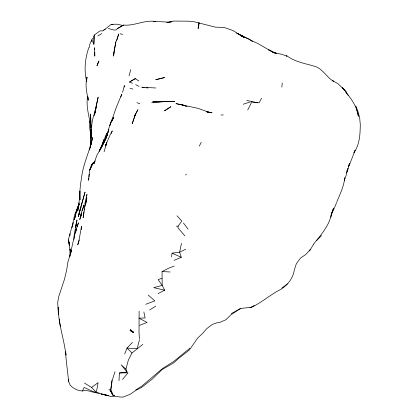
<?xml version="1.0" encoding="UTF-8"?>
<svg xmlns="http://www.w3.org/2000/svg" width="418" height="418" viewBox="0 0 418 418"><rect width="100%" height="100%" fill="white"/><g stroke="black" fill="none" stroke-linecap="round" stroke-linejoin="round"><path stroke-width="0.63" d="M94.802 52.203L94.781 56.122L94.515 47.704L94.687 49.622M158.088 293.619L164.682 290.186L162.189 285.374L162.043 271.543L169.039 268.042L174.275 266.052M92.279 40.415L93.867 44.318L94.045 36.826M139.11 311.159L139.022 332.806L139.455 338.857M74.012 239.373L74.148 234.895L77.001 220.014L75.663 227.606L76.416 222.637L76.175 225.208M127.02 371.999L121.115 364.768L125.922 369.12L127.02 371.999L119.417 372.997L118.984 380.704M86.949 79.117L87.033 76.969C84.896 84.734 86.761 92.629 88.266 100.247L88.151 97.039M90.941 140.934L90.722 125.713L90.946 127.584M93.867 44.318L94.316 35.049L99.876 30.969M99.144 393.082C93.371 393.38 88.423 389.336 82.419 390.976C77.717 390.825 73.526 388.588 70.25 385.307L68.641 381.415L68.761 379.643M88.637 179.886L89.604 170.1L93.538 162.189L89.604 170.1L92.023 164.06L91.093 166.155L91.678 164.854L90.654 168.459M90.377 147.465L90.889 141.498M79.002 202.772L77.691 211.194C80.037 200.52 79.289 189.458 81.432 178.747C82.811 164.379 89.682 151.515 92.634 137.532L90.298 146.875L90.649 145.443M281.847 87.137L282.228 83.046M91.568 41.382L91.709 39.94L93.413 37.745M88.574 180.513L88.825 178M88.945 176.741L89.196 174.228M113.931 52.569L113.56 56.075L114.192 50.484L115.927 41.591L114.427 50.165M87.665 96.187C85.638 106.872 89.64 117.416 90.946 127.939M86.218 201.419L86.725 197.056L86.019 202.416M81.165 229.498L81.311 228.244M111.909 380.411L110.843 389.492L110.378 390.569L112.646 395.371M89.818 120.99C88.877 126.184 90.21 131.461 91.338 136.514M94.165 115.859L94.593 112.594L98.162 97.128L96.558 104.944M70.02 255.267L69.858 256.469L70.062 248.956L70.302 251.161M81.4 227.617L81.578 226.357L78.803 241.176L77.732 244.859L79.258 240.036M84.028 211.806L83.14 217.736L84.661 207.072L86.824 198.534L84.661 207.072M171.49 257.013L172.08 253.146L179.62 252.195L185.691 249.264M177.018 215.756L181.804 221.059L178.157 226.138L177.916 227.732L184.84 235.83M75.705 232.262L76.259 228.876L75.344 233.333M330.884 217.24L331.448 213.697C329.515 225.61 320.763 235.02 313.531 244.154M113.79 53.912L114.323 50.787M81.019 206.92L85.042 192.113L79.739 210.411L78.239 216.853L79.556 212.192M71.891 227.805L73.359 222.397M70.658 254.05L71.379 250.199L71.039 252.012M94.614 114.835L96.678 104.934L94.891 113.053L95.189 111.705C89.604 123.848 92.362 137.386 89.562 150.025M90.335 147.335L91.108 143.599L90.298 146.875M84.452 210.035L84.697 208.848M85.674 204.104L85.92 202.913M181.464 243.339L179.62 252.195L181.271 257.31L174.024 260.346M74.54 236.975L74.66 236.389M125.922 369.12L128.399 359.95L131.983 352.97L142.862 344.369M88.924 47.443C84.995 58.353 83.861 70.391 86.714 81.698M80.653 208.613L80.893 207.485M90.304 169.091L90.56 167.911L90.283 169.097M86.63 195.885L86.991 194.354L84.786 203.78M139.481 339.777L137.167 348.649L127.009 348.095L124.71 353.983M69.142 242.565L68.259 240.193L69.654 245.523L68.259 240.193L70.02 233.678M133.076 332.456L133.206 331.96L130.176 329.624L133.342 332.216L133.076 332.456L129.998 330.429L133.342 332.216L133.206 331.96M129.031 75.935L130.771 69.602M81.045 215.51L81.719 213.049M82.393 210.588L84.044 204.857L81.437 212.496L80.773 216.613L81.28 213.514L79.77 219.57L80.862 216.09M79.895 210.975L80.909 207.328L79.504 212.354M79.154 213.608L78.448 216.122L79.216 213.64M122.552 92.388L124.465 85.549L124.068 86.975M72.225 226.378L72.894 224.011M78.751 205.123L77.852 208.232L79.237 204.099M121.523 95.006L121.737 94.269L116.47 106.945L109.882 125.468L110.686 123.77M104.066 151.812L106.757 142.726L109.965 135.15L112.29 130.86L111.141 133.582M110.624 122.673L113.868 117.15C108.157 124.825 108.377 135.04 103.659 143.191M107.102 135.484L107.619 133.755M107.964 132.6L108.832 129.716L107.933 132.678M107.578 133.864L106.496 137.417L106.752 136.639M77.314 226.504L78.448 222.799L74.974 233.328L70.193 254.64L67.977 261.652L66.661 270.075L64.388 279.595L58.729 296.581L57.694 302.491L58.426 314.451L58.217 307.272C58.238 323.542 64.095 338.993 65.929 355.054L65.683 351.857L66.034 358.44L68.641 381.415M81.599 204.616L81.813 203.932M331.087 215.918L333.538 208.096L331.657 213.138M115.018 371.67L112.233 380.291L110.843 389.492L113.241 395.297L110.378 390.569L108.926 389.351M101.595 146.979L104.27 139.288L99.547 150.982L103.189 143.876L96.783 155.506L93.893 163.95L95.147 160.94M120.839 96.955L121.351 95.492M105.759 136.592L106.856 133.358L103.93 139.931L101.616 146.828L103.528 142.083L99.683 150.104L103.016 143.499M106.689 142.909L105.561 145.845L106.689 142.909L105.749 145.386L106.841 143.144M100.728 148.693L101.851 145.652M79.159 203.984L76.635 210.223L74.425 219.863L76.076 212.59L78.73 205.504L77.367 208.399L79.216 204.47M346.757 171.234L347.88 168.511L345.67 176.986L344.296 180.252L344.745 177.739C343.967 186.318 340.022 194.14 336.783 201.993M336.589 202.688L333.308 210.437L331.756 213.154M99.39 151.337L101.935 145.375M91.709 39.94L89.651 44.705L89.687 47.453M93.595 36.679L94.316 35.049M106.031 138.421L105.331 139.92L107.165 134.575L104.411 141.901L100.419 148.719M79.106 203.921L74.608 214.93L72.513 224.764L69.958 233.793L70.025 235.642M112.024 120.943L113.628 117.552M82.419 390.976L84.102 387.46L92.294 391.175L101.548 394.028L111.47 396.63L114.422 395.757M199.292 146.133L201.199 142.36M261.605 98.193L259.139 102.802L251.129 101.992L251.077 103.465L247.686 110.007M354.192 151.995L355.107 150.386L349.443 164.844L348.366 166.526L349.532 163.428L347.551 170.905L346.276 172.942M353.743 152.883C359.793 144.581 360.107 134.377 360.29 124.574L359.637 117.526L357.97 111.538L355.817 105.947L358.409 116.382C357.066 106.872 351.444 98.904 345.44 91.72M309.607 250.941L313.526 244.316M251.589 306.901L251.312 307.272L240.914 308.416L231.248 313.61M122.563 379.502L127.992 372.772L119.417 372.997M185.634 175.037L186.391 174.107M129.512 82.043L135.829 78.281L129.512 82.043L132.558 83.292M310.187 249.614L305.851 254.452L300.605 257.974L296.372 263.638L294.298 270.033C292.788 279.569 286.126 287.119 277.526 291.074C268.753 296.101 261.104 302.794 251.866 307.078M155.58 21.501C144.722 19.656 134.413 26.151 123.446 25.064L117.228 28.737L116.173 29.908L114.171 30.091L108.34 28.492M132.407 342.431L127.009 348.095L131.983 352.97M316.687 240.502L321.536 235.527M100.294 30.833L102.708 30.963L111.303 24.322L117.009 24.192L123.258 25.561M189.876 348.199L174.222 361.084L162.278 368.733L141.77 386.138L135.74 389.931M281.91 288.065L287.375 283.921M91.584 387.455L98.105 382.622L96.375 392.34L91.584 387.455L84.399 383.04M254.285 305.396L251.767 307.105L250.063 307.298M240.418 308.427L230.846 314.9L225.919 319.744L219.774 322.424L216.869 322.842L212.292 324.441L206.821 328.579L202.547 333.459L197.724 338L189.385 349.981L178.758 358.289L173.689 362.871L162.132 369.538L152.22 379.105L141.597 387.418L135.662 390.475L130.17 394.315L123.028 397.1L119.689 396.969L113.409 395.914L114.48 395.694M97.89 35.995L101.804 33.55M149.654 309.968L155.721 306.201M117.228 28.737L123.441 25.07M103.701 30.091L105.388 29.234M139.654 325.345L147.094 322.435L138.943 318.171L145.13 317.952L143.87 312.006M145.762 304.288L154.848 300.897L148.249 295.04M161.907 278.294L158.156 279.611L162.189 285.374L153.719 287.647L164.682 290.186M243.213 104.249L249.666 102.112M171.855 21.762L166.824 22.729L173.559 21.078L188.194 21.161L193.915 21.694L215.364 27.139L224.231 27.483L232.946 30.54L244.295 37.458M151.687 102.776L166.03 101.36L174.74 101.6L167.592 101.522M171.814 21.668L167.921 22.102L153.693 21.344L154.968 21.501M166.39 101.59L161.541 101.788M158.756 101.887L166.296 101.506L152.701 101.835L159.666 101.846M176.37 226.154L178.157 226.138M220.976 114.971L223.301 114.955M155.809 87.984L141.817 87.231L144.278 87.545M162.043 271.543L170.147 271.987M146.122 87.78L147.972 88.015M108.487 395.71L101.548 394.028L106.647 395.067M112.886 24.422L111.658 24.244L112.938 24.427M206.351 111.7L212.057 112.766L206.983 111.883L208.88 112.29L198.263 108.408L175.983 103.643L182.948 104.97L185.869 106L181.203 104.578L187.071 106.449M120.091 33.816L122.72 34.318M276.011 53.238L272.452 52.496L281.826 54.303L286.863 56.132L286.22 55.918L286.941 55.85C295.583 62.376 306.384 63.567 316.321 66.849C323.297 69.968 326.907 77.387 333.433 81.244L332.691 80.737L338.031 83.725L346.24 91.72M246.73 100.383L257.76 102.87M101.548 394.028L107.854 395.559M130.118 88.381L132.856 89.081M136.916 102.64L139.915 103.8M276.606 53.363L268.612 49.846L271.167 51.215M172.08 253.146L181.271 257.31M135.714 84.729L138.98 86.359M272.191 51.764L257.885 43.545L240.047 35.149L243.239 37.003M243.302 36.784L236.661 33.132L249.358 39.188L252.603 41.743M135.406 78.788L138.917 80.982M243.323 36.972L241.85 35.823L244.316 37.484M241.85 35.823L244.3 37.542M344.651 90.69L342.29 87.597L344.996 90.591L348.194 95.325M183.418 222.998L188.09 229.158M68.359 239.942L69.263 242.691M68.38 240.193L70.229 251.061M60.359 326.735L59.204 319.018M91.108 129.235L91.354 131.179M91.166 129.455L91.317 130.698M90.915 122.108L90.549 114.072L90.957 126.293L90.946 125.055M79.89 191.136L79.974 199.83L79.89 191.136M91.145 133.159L90.957 138.52L91.202 131.759L91.145 133.159M198.879 22.844L198.08 28.701L199.281 22.896L198.879 22.844M117.291 38.336L116.502 41.021L118.733 33.957L117.291 38.336M132.454 122.965L132.203 123.775L135.427 114.286L137.935 109.704L134.256 116.747L135.338 114.516L132.454 122.965M97.718 63.891L96.955 65.83L98.914 61.007L97.718 63.891M155.857 79.686L164.561 77.565L155.857 79.692M165.35 110.279L164.478 110.89L170.925 106.668L165.35 110.279M168.585 101.422L167.487 101.506L168.585 101.422"/></g></svg>
